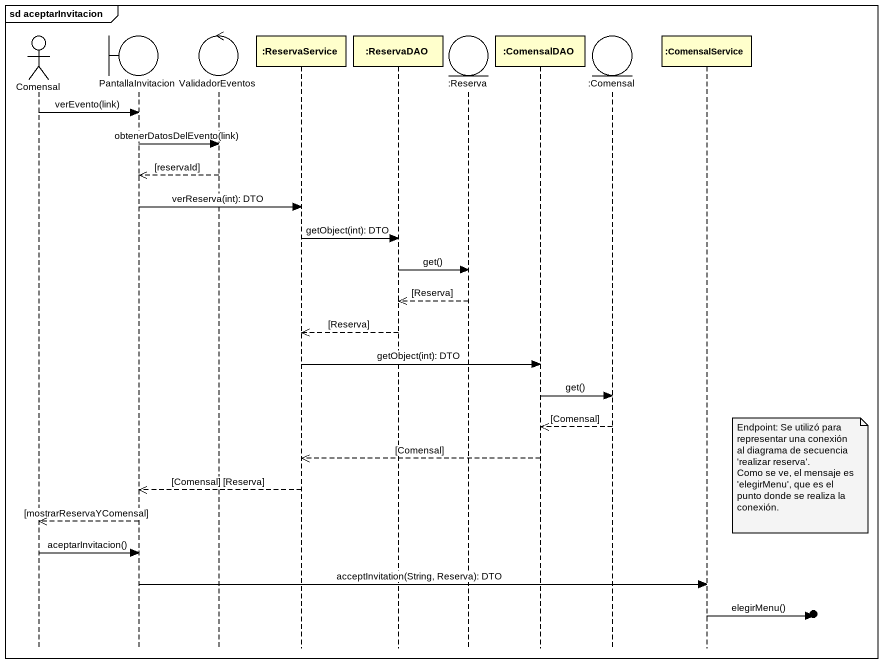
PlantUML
@startuml
mainframe sd aceptarInvitacion
hide footbox
actor Comensal
boundary PantallaInvitacion
control ValidadorEventos
participant ":ReservaService" as ReservaService
participant ":ReservaDAO" as ReservaDAO
entity ":Reserva" as Reserva
participant ":ComensalDAO" as ComensalDAO
entity ":Comensal" as Comensal_2
participant ":ComensalService" as ComensalService

Comensal -> PantallaInvitacion : verEvento(link)
PantallaInvitacion -> ValidadorEventos : obtenerDatosDelEvento(link)
ValidadorEventos -->> PantallaInvitacion : [reservaId]
PantallaInvitacion -> ReservaService : verReserva(int): DTO
ReservaService -> ReservaDAO : getObject(int): DTO
ReservaDAO -> Reserva : get()
Reserva -->> ReservaDAO : [Reserva]
ReservaDAO -->> ReservaService : [Reserva]
ReservaService -> ComensalDAO : getObject(int): DTO
ComensalDAO -> Comensal_2 : get()
Comensal_2 -->> ComensalDAO : [Comensal]
ComensalDAO -->> ReservaService : [Comensal]
note right of ComensalService
  Endpoint: Se utilizó para representar una conexión al diagrama de secuencia 'realizar reserva'.
  Como se ve, el mensaje es 'elegirMenu', que es el punto donde se realiza la conexión.
end note
ReservaService -->> PantallaInvitacion : [Comensal] [Reserva]
PantallaInvitacion -->> Comensal : [mostrarReservaYComensal]
Comensal -> PantallaInvitacion : aceptarInvitacion()
PantallaInvitacion -> ComensalService : acceptInvitation(String, Reserva): DTO
ComensalService ->o] : elegirMenu()
@enduml
